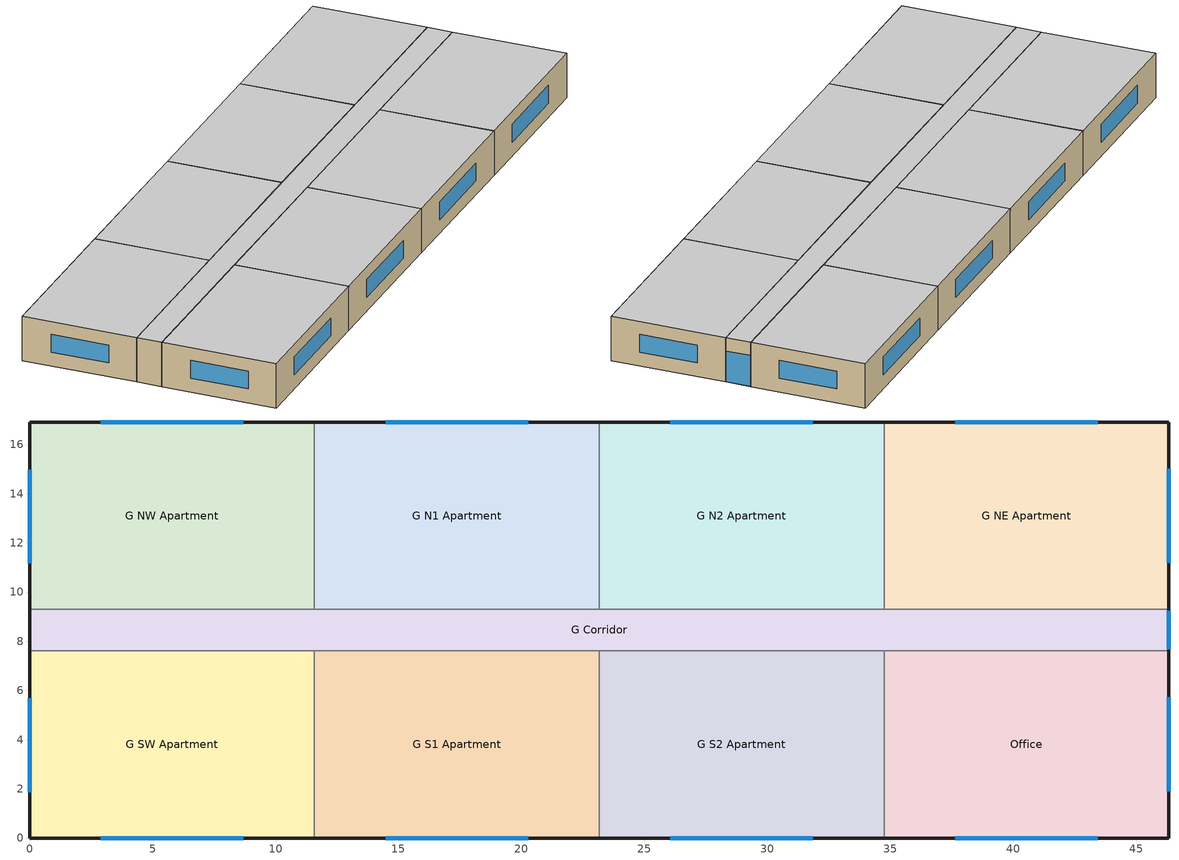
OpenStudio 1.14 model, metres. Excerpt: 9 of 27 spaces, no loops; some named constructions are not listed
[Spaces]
G S1 Apartment
 floor ground: 23.16,7.62 23.16,0 11.58,0 11.58,7.62 z0
 wall outside: 11.58,0 23.16,0 z0:3.05
 wall to G S2 Apartment: 23.16,0 23.16,7.62 z0:3.05
 wall to G Corridor: 23.16,7.62 11.58,7.62 z0:3.05
 wall to G SW Apartment: 11.58,7.62 11.58,0 z0:3.05
 window: 14.48,0 20.27,0 z0.95:2.17
 ceiling adiabatic (Floor Adiabatic construction): 23.16,0 23.16,7.62 11.58,7.62 11.58,0 z3.05
G S2 Apartment
 floor ground: 34.75,7.62 34.75,0 23.16,0 23.16,7.62 z0
 wall outside: 23.16,0 34.75,0 z0:3.05
 wall to Office: 34.75,0 34.75,7.62 z0:3.05
 wall to G Corridor: 34.75,7.62 23.16,7.62 z0:3.05
 window: 26.06,0 31.85,0 z0.95:2.17
 ceiling adiabatic (Floor Adiabatic construction): 34.75,0 34.75,7.62 23.16,7.62 23.16,0 z3.05
G NE Apartment
 floor ground: 46.33,16.92 46.33,9.3 34.75,9.3 34.75,16.92 z0
 wall outside: 46.33,9.3 46.33,16.92 34.75,16.92 z0:3.05
 wall to G Corridor: 34.75,9.3 46.33,9.3 z0:3.05
 wall to G N2 Apartment: 34.75,16.92 34.75,9.3 z0:3.05
 window: 46.33,11.2 46.33,15.01 / 43.43,16.92 37.64,16.92 z0.95:2.17
 ceiling adiabatic (Floor Adiabatic construction): 46.33,9.3 46.33,16.92 34.75,16.92 34.75,9.3 z3.05
G NW Apartment
 floor ground: 11.58,16.92 11.58,9.3 0,9.3 0,16.92 z0
 wall outside: 11.58,16.92 0,16.92 0,9.3 z0:3.05
 wall to G N1 Apartment: 11.58,9.3 11.58,16.92 z0:3.05
 wall to G Corridor: 0,9.3 11.58,9.3 z0:3.05
 window: 8.69,16.92 2.89,16.92 / 0,14.97 0,11.16 z0.95:2.17
 ceiling adiabatic (Floor Adiabatic construction): 11.58,9.3 11.58,16.92 0,16.92 0,9.3 z3.05
G N1 Apartment
 floor ground: 23.16,16.92 23.16,9.3 11.58,9.3 11.58,16.92 z0
 wall outside: 23.16,16.92 11.58,16.92 z0:3.05
 wall to G N2 Apartment: 23.16,9.3 23.16,16.92 z0:3.05
 wall to G Corridor: 11.58,9.3 23.16,9.3 z0:3.05
 window: 20.27,16.92 14.48,16.92 z0.95:2.17
 ceiling adiabatic (Floor Adiabatic construction): 23.16,9.3 23.16,16.92 11.58,16.92 11.58,9.3 z3.05
Office
 floor ground: 46.33,7.62 46.33,0 34.75,0 34.75,7.62 z0
 wall outside: 34.75,0 46.33,0 46.33,7.62 z0:3.05
 wall to G Corridor: 46.33,7.62 34.75,7.62 z0:3.05
 window: 46.33,1.9 46.33,5.71 / 37.64,0 43.43,0 z0.95:2.17
 ceiling adiabatic (Floor Adiabatic construction): 46.33,0 46.33,7.62 34.75,7.62 34.75,0 z3.05
G Corridor
 floor ground: 46.33,9.3 46.33,7.62 0,7.62 0,9.3 z0
 wall outside: 46.33,7.62 46.33,9.3 / 0,9.3 0,7.62 z0:3.05
 wall to G N2 Apartment: 34.75,9.3 23.16,9.3 z0:3.05
 wall to G SW Apartment: 0,7.62 11.58,7.62 z0:3.05
 window: 46.33,7.67 46.33,9.25 z0.03:2.13
 ceiling adiabatic (Floor Adiabatic construction): 46.33,7.62 46.33,9.3 0,9.3 0,7.62 z3.05
G SW Apartment
 floor ground: 11.58,7.62 11.58,0 0,0 0,7.62 z0
 wall outside: 0,7.62 0,0 11.58,0 z0:3.05
 window: 0,5.68 0,1.87 / 2.9,0 8.69,0 z0.95:2.17
 ceiling adiabatic (Floor Adiabatic construction): 11.58,0 11.58,7.62 0,7.62 0,0 z3.05
G N2 Apartment
 floor ground: 34.75,16.92 34.75,9.3 23.16,9.3 23.16,16.92 z0
 wall outside: 34.75,16.92 23.16,16.92 z0:3.05
 window: 31.85,16.92 26.06,16.92 z0.95:2.17
 ceiling adiabatic (Floor Adiabatic construction): 34.75,9.3 34.75,16.92 23.16,16.92 23.16,9.3 z3.05
[EnergyManagementSystem:Program]
GS1ApartmentZNSACEconomizerCTRLProg: SET GS1ApartmentZNSACTimestepEconEff = 0.7; SET MaxE = 0.7; SET GS1ApartmentZNSACDATRqd = (GS1ApartmentZNSACDATRqd*1.8)+32; SET OATF = (OATF_4*1.8)+32; SET OAwbF = (OAWBC_4*1.8)+32; IF GS1ApartmentZNSACOAFlowMass > (GS1ApartmentZNSACOADesignMass*GS1ApartmentZNSACOASch); SET EconoActive = 1; ELSE; SET EconoActive = 0; ENDIF; SET dTNeeded = 75-GS1ApartmentZNSACDATRqd; SET CoolDesdT = ((98*0.15)+(75*(1-0.15)))-55; SET CoolLoad = dTNeeded/ CoolDesdT; IF CoolLoad > 1; SET CoolLoad = 1; ELSEIF CoolLoad < 0; SET CoolLoad = 0; ENDIF; IF EconoActive == 1; SET Stage = GS1ApartmentZNSACNumberofStages; IF Stage == 2; IF CoolLoad < 0.6; SET GS1ApartmentZNSACTimestepEconEff = MaxE; ELSE; SET ECOEff = 0-2.18919863612305; SET ECOEff = ECOEff+(0-0.674461284910428*CoolLoad); SET ECOEff = ECOEff+(0.000459106275872404*(OATF^2)); SET ECOEff = ECOEff+(0-0.00000484778537945252*(OATF^3)); SET ECOEff = ECOEff+(0.182915713033586*OAwbF); SET ECOEff = ECOEff+(0-0.00382838660261133*(OAwbF^2)); SET ECOEff = ECOEff+(0.0000255567460240583*(OAwbF^3)); SET GS1ApartmentZNSACTimestepEconEff = ECOEff; ENDIF; ELSE; SET ECOEff = 2.36337942464462; SET ECOEff = ECOEff+(0-0.409939515512619*CoolLoad); SET ECOEff = ECOEff+(0-0.0565205596792225*OAwbF); SET ECOEff = ECOEff+(0-0.0000632612294169389*(OATF^2)); SET GS1ApartmentZNSACTimestepEconEff = ECOEff+(0.000571724868775081*(OAwbF^2)); ENDIF; IF GS1ApartmentZNSACTimestepEconEff > MaxE; SET GS1ApartmentZNSACTimestepEconEff = MaxE; ELSEIF GS1ApartmentZNSACTimestepEconEff < (GS1ApartmentZNSACOADesignMass*GS1ApartmentZNSACOASch); SET GS1ApartmentZNSACTimestepEconEff = (GS1ApartmentZNSACOADesignMass*GS1ApartmentZNSACOASch); ENDIF; ENDIF
GS2ApartmentZNSACSetNumberofStages: SET GS2ApartmentZNSACNumberofStages = 1
GS2ApartmentZNSACEconomizerCTRLProg: SET GS2ApartmentZNSACTimestepEconEff = 0.7; SET MaxE = 0.7; SET GS2ApartmentZNSACDATRqd = (GS2ApartmentZNSACDATRqd*1.8)+32; SET OATF = (OATF_5*1.8)+32; SET OAwbF = (OAWBC_5*1.8)+32; IF GS2ApartmentZNSACOAFlowMass > (GS2ApartmentZNSACOADesignMass*GS2ApartmentZNSACOASch); SET EconoActive = 1; ELSE; SET EconoActive = 0; ENDIF; SET dTNeeded = 75-GS2ApartmentZNSACDATRqd; SET CoolDesdT = ((98*0.15)+(75*(1-0.15)))-55; SET CoolLoad = dTNeeded/ CoolDesdT; IF CoolLoad > 1; SET CoolLoad = 1; ELSEIF CoolLoad < 0; SET CoolLoad = 0; ENDIF; IF EconoActive == 1; SET Stage = GS2ApartmentZNSACNumberofStages; IF Stage == 2; IF CoolLoad < 0.6; SET GS2ApartmentZNSACTimestepEconEff = MaxE; ELSE; SET ECOEff = 0-2.18919863612305; SET ECOEff = ECOEff+(0-0.674461284910428*CoolLoad); SET ECOEff = ECOEff+(0.000459106275872404*(OATF^2)); SET ECOEff = ECOEff+(0-0.00000484778537945252*(OATF^3)); SET ECOEff = ECOEff+(0.182915713033586*OAwbF); SET ECOEff = ECOEff+(0-0.00382838660261133*(OAwbF^2)); SET ECOEff = ECOEff+(0.0000255567460240583*(OAwbF^3)); SET GS2ApartmentZNSACTimestepEconEff = ECOEff; ENDIF; ELSE; SET ECOEff = 2.36337942464462; SET ECOEff = ECOEff+(0-0.409939515512619*CoolLoad); SET ECOEff = ECOEff+(0-0.0565205596792225*OAwbF); SET ECOEff = ECOEff+(0-0.0000632612294169389*(OATF^2)); SET GS2ApartmentZNSACTimestepEconEff = ECOEff+(0.000571724868775081*(OAwbF^2)); ENDIF; IF GS2ApartmentZNSACTimestepEconEff > MaxE; SET GS2ApartmentZNSACTimestepEconEff = MaxE; ELSEIF GS2ApartmentZNSACTimestepEconEff < (GS2ApartmentZNSACOADesignMass*GS2ApartmentZNSACOASch); SET GS2ApartmentZNSACTimestepEconEff = (GS2ApartmentZNSACOADesignMass*GS2ApartmentZNSACOASch); ENDIF; ENDIF
GSWApartmentZNSACSetNumberofStages: SET GSWApartmentZNSACNumberofStages = 1
GSWApartmentZNSACEconomizerCTRLProg: SET GSWApartmentZNSACTimestepEconEff = 0.7; SET MaxE = 0.7; SET GSWApartmentZNSACDATRqd = (GSWApartmentZNSACDATRqd*1.8)+32; SET OATF = (OATF_6*1.8)+32; SET OAwbF = (OAWBC_6*1.8)+32; IF GSWApartmentZNSACOAFlowMass > (GSWApartmentZNSACOADesignMass*GSWApartmentZNSACOASch); SET EconoActive = 1; ELSE; SET EconoActive = 0; ENDIF; SET dTNeeded = 75-GSWApartmentZNSACDATRqd; SET CoolDesdT = ((98*0.15)+(75*(1-0.15)))-55; SET CoolLoad = dTNeeded/ CoolDesdT; IF CoolLoad > 1; SET CoolLoad = 1; ELSEIF CoolLoad < 0; SET CoolLoad = 0; ENDIF; IF EconoActive == 1; SET Stage = GSWApartmentZNSACNumberofStages; IF Stage == 2; IF CoolLoad < 0.6; SET GSWApartmentZNSACTimestepEconEff = MaxE; ELSE; SET ECOEff = 0-2.18919863612305; SET ECOEff = ECOEff+(0-0.674461284910428*CoolLoad); SET ECOEff = ECOEff+(0.000459106275872404*(OATF^2)); SET ECOEff = ECOEff+(0-0.00000484778537945252*(OATF^3)); SET ECOEff = ECOEff+(0.182915713033586*OAwbF); SET ECOEff = ECOEff+(0-0.00382838660261133*(OAwbF^2)); SET ECOEff = ECOEff+(0.0000255567460240583*(OAwbF^3)); SET GSWApartmentZNSACTimestepEconEff = ECOEff; ENDIF; ELSE; SET ECOEff = 2.36337942464462; SET ECOEff = ECOEff+(0-0.409939515512619*CoolLoad); SET ECOEff = ECOEff+(0-0.0565205596792225*OAwbF); SET ECOEff = ECOEff+(0-0.0000632612294169389*(OATF^2)); SET GSWApartmentZNSACTimestepEconEff = ECOEff+(0.000571724868775081*(OAwbF^2)); ENDIF; IF GSWApartmentZNSACTimestepEconEff > MaxE; SET GSWApartmentZNSACTimestepEconEff = MaxE; ELSEIF GSWApartmentZNSACTimestepEconEff < (GSWApartmentZNSACOADesignMass*GSWApartmentZNSACOASch); SET GSWApartmentZNSACTimestepEconEff = (GSWApartmentZNSACOADesignMass*GSWApartmentZNSACOASch); ENDIF; ENDIF
MN1ApartmentZNSACSetNumberofStages: SET MN1ApartmentZNSACNumberofStages = 1
MN1ApartmentZNSACEconomizerCTRLProg: SET MN1ApartmentZNSACTimestepEconEff = 0.7; SET MaxE = 0.7; SET MN1ApartmentZNSACDATRqd = (MN1ApartmentZNSACDATRqd*1.8)+32; SET OATF = (OATF_7*1.8)+32; SET OAwbF = (OAWBC_7*1.8)+32; IF MN1ApartmentZNSACOAFlowMass > (MN1ApartmentZNSACOADesignMass*MN1ApartmentZNSACOASch); SET EconoActive = 1; ELSE; SET EconoActive = 0; ENDIF; SET dTNeeded = 75-MN1ApartmentZNSACDATRqd; SET CoolDesdT = ((98*0.15)+(75*(1-0.15)))-55; SET CoolLoad = dTNeeded/ CoolDesdT; IF CoolLoad > 1; SET CoolLoad = 1; ELSEIF CoolLoad < 0; SET CoolLoad = 0; ENDIF; IF EconoActive == 1; SET Stage = MN1ApartmentZNSACNumberofStages; IF Stage == 2; IF CoolLoad < 0.6; SET MN1ApartmentZNSACTimestepEconEff = MaxE; ELSE; SET ECOEff = 0-2.18919863612305; SET ECOEff = ECOEff+(0-0.674461284910428*CoolLoad); SET ECOEff = ECOEff+(0.000459106275872404*(OATF^2)); SET ECOEff = ECOEff+(0-0.00000484778537945252*(OATF^3)); SET ECOEff = ECOEff+(0.182915713033586*OAwbF); SET ECOEff = ECOEff+(0-0.00382838660261133*(OAwbF^2)); SET ECOEff = ECOEff+(0.0000255567460240583*(OAwbF^3)); SET MN1ApartmentZNSACTimestepEconEff = ECOEff; ENDIF; ELSE; SET ECOEff = 2.36337942464462; SET ECOEff = ECOEff+(0-0.409939515512619*CoolLoad); SET ECOEff = ECOEff+(0-0.0565205596792225*OAwbF); SET ECOEff = ECOEff+(0-0.0000632612294169389*(OATF^2)); SET MN1ApartmentZNSACTimestepEconEff = ECOEff+(0.000571724868775081*(OAwbF^2)); ENDIF; IF MN1ApartmentZNSACTimestepEconEff > MaxE; SET MN1ApartmentZNSACTimestepEconEff = MaxE; ELSEIF MN1ApartmentZNSACTimestepEconEff < (MN1ApartmentZNSACOADesignMass*MN1ApartmentZNSACOASch); SET MN1ApartmentZNSACTimestepEconEff = (MN1ApartmentZNSACOADesignMass*MN1ApartmentZNSACOASch); ENDIF; ENDIF
MN2ApartmentZNSACSetNumberofStages: SET MN2ApartmentZNSACNumberofStages = 1
MN2ApartmentZNSACEconomizerCTRLProg: SET MN2ApartmentZNSACTimestepEconEff = 0.7; SET MaxE = 0.7; SET MN2ApartmentZNSACDATRqd = (MN2ApartmentZNSACDATRqd*1.8)+32; SET OATF = (OATF_8*1.8)+32; SET OAwbF = (OAWBC_8*1.8)+32; IF MN2ApartmentZNSACOAFlowMass > (MN2ApartmentZNSACOADesignMass*MN2ApartmentZNSACOASch); SET EconoActive = 1; ELSE; SET EconoActive = 0; ENDIF; SET dTNeeded = 75-MN2ApartmentZNSACDATRqd; SET CoolDesdT = ((98*0.15)+(75*(1-0.15)))-55; SET CoolLoad = dTNeeded/ CoolDesdT; IF CoolLoad > 1; SET CoolLoad = 1; ELSEIF CoolLoad < 0; SET CoolLoad = 0; ENDIF; IF EconoActive == 1; SET Stage = MN2ApartmentZNSACNumberofStages; IF Stage == 2; IF CoolLoad < 0.6; SET MN2ApartmentZNSACTimestepEconEff = MaxE; ELSE; SET ECOEff = 0-2.18919863612305; SET ECOEff = ECOEff+(0-0.674461284910428*CoolLoad); SET ECOEff = ECOEff+(0.000459106275872404*(OATF^2)); SET ECOEff = ECOEff+(0-0.00000484778537945252*(OATF^3)); SET ECOEff = ECOEff+(0.182915713033586*OAwbF); SET ECOEff = ECOEff+(0-0.00382838660261133*(OAwbF^2)); SET ECOEff = ECOEff+(0.0000255567460240583*(OAwbF^3)); SET MN2ApartmentZNSACTimestepEconEff = ECOEff; ENDIF; ELSE; SET ECOEff = 2.36337942464462; SET ECOEff = ECOEff+(0-0.409939515512619*CoolLoad); SET ECOEff = ECOEff+(0-0.0565205596792225*OAwbF); SET ECOEff = ECOEff+(0-0.0000632612294169389*(OATF^2)); SET MN2ApartmentZNSACTimestepEconEff = ECOEff+(0.000571724868775081*(OAwbF^2)); ENDIF; IF MN2ApartmentZNSACTimestepEconEff > MaxE; SET MN2ApartmentZNSACTimestepEconEff = MaxE; ELSEIF MN2ApartmentZNSACTimestepEconEff < (MN2ApartmentZNSACOADesignMass*MN2ApartmentZNSACOASch); SET MN2ApartmentZNSACTimestepEconEff = (MN2ApartmentZNSACOADesignMass*MN2ApartmentZNSACOASch); ENDIF; ENDIF
MNEApartmentZNSACSetNumberofStages: SET MNEApartmentZNSACNumberofStages = 1
MNEApartmentZNSACEconomizerCTRLProg: SET MNEApartmentZNSACTimestepEconEff = 0.7; SET MaxE = 0.7; SET MNEApartmentZNSACDATRqd = (MNEApartmentZNSACDATRqd*1.8)+32; SET OATF = (OATF_9*1.8)+32; SET OAwbF = (OAWBC_9*1.8)+32; IF MNEApartmentZNSACOAFlowMass > (MNEApartmentZNSACOADesignMass*MNEApartmentZNSACOASch); SET EconoActive = 1; ELSE; SET EconoActive = 0; ENDIF; SET dTNeeded = 75-MNEApartmentZNSACDATRqd; SET CoolDesdT = ((98*0.15)+(75*(1-0.15)))-55; SET CoolLoad = dTNeeded/ CoolDesdT; IF CoolLoad > 1; SET CoolLoad = 1; ELSEIF CoolLoad < 0; SET CoolLoad = 0; ENDIF; IF EconoActive == 1; SET Stage = MNEApartmentZNSACNumberofStages; IF Stage == 2; IF CoolLoad < 0.6; SET MNEApartmentZNSACTimestepEconEff = MaxE; ELSE; SET ECOEff = 0-2.18919863612305; SET ECOEff = ECOEff+(0-0.674461284910428*CoolLoad); SET ECOEff = ECOEff+(0.000459106275872404*(OATF^2)); SET ECOEff = ECOEff+(0-0.00000484778537945252*(OATF^3)); SET ECOEff = ECOEff+(0.182915713033586*OAwbF); SET ECOEff = ECOEff+(0-0.00382838660261133*(OAwbF^2)); SET ECOEff = ECOEff+(0.0000255567460240583*(OAwbF^3)); SET MNEApartmentZNSACTimestepEconEff = ECOEff; ENDIF; ELSE; SET ECOEff = 2.36337942464462; SET ECOEff = ECOEff+(0-0.409939515512619*CoolLoad); SET ECOEff = ECOEff+(0-0.0565205596792225*OAwbF); SET ECOEff = ECOEff+(0-0.0000632612294169389*(OATF^2)); SET MNEApartmentZNSACTimestepEconEff = ECOEff+(0.000571724868775081*(OAwbF^2)); ENDIF; IF MNEApartmentZNSACTimestepEconEff > MaxE; SET MNEApartmentZNSACTimestepEconEff = MaxE; ELSEIF MNEApartmentZNSACTimestepEconEff < (MNEApartmentZNSACOADesignMass*MNEApartmentZNSACOASch); SET MNEApartmentZNSACTimestepEconEff = (MNEApartmentZNSACOADesignMass*MNEApartmentZNSACOASch); ENDIF; ENDIF
MNWApartmentZNSACSetNumberofStages: SET MNWApartmentZNSACNumberofStages = 1
MNWApartmentZNSACEconomizerCTRLProg: SET MNWApartmentZNSACTimestepEconEff = 0.7; SET MaxE = 0.7; SET MNWApartmentZNSACDATRqd = (MNWApartmentZNSACDATRqd*1.8)+32; SET OATF = (OATF_10*1.8)+32; SET OAwbF = (OAWBC_10*1.8)+32; IF MNWApartmentZNSACOAFlowMass > (MNWApartmentZNSACOADesignMass*MNWApartmentZNSACOASch); SET EconoActive = 1; ELSE; SET EconoActive = 0; ENDIF; SET dTNeeded = 75-MNWApartmentZNSACDATRqd; SET CoolDesdT = ((98*0.15)+(75*(1-0.15)))-55; SET CoolLoad = dTNeeded/ CoolDesdT; IF CoolLoad > 1; SET CoolLoad = 1; ELSEIF CoolLoad < 0; SET CoolLoad = 0; ENDIF; IF EconoActive == 1; SET Stage = MNWApartmentZNSACNumberofStages; IF Stage == 2; IF CoolLoad < 0.6; SET MNWApartmentZNSACTimestepEconEff = MaxE; ELSE; SET ECOEff = 0-2.18919863612305; SET ECOEff = ECOEff+(0-0.674461284910428*CoolLoad); SET ECOEff = ECOEff+(0.000459106275872404*(OATF^2)); SET ECOEff = ECOEff+(0-0.00000484778537945252*(OATF^3)); SET ECOEff = ECOEff+(0.182915713033586*OAwbF); SET ECOEff = ECOEff+(0-0.00382838660261133*(OAwbF^2)); SET ECOEff = ECOEff+(0.0000255567460240583*(OAwbF^3)); SET MNWApartmentZNSACTimestepEconEff = ECOEff; ENDIF; ELSE; SET ECOEff = 2.36337942464462; SET ECOEff = ECOEff+(0-0.409939515512619*CoolLoad); SET ECOEff = ECOEff+(0-0.0565205596792225*OAwbF); SET ECOEff = ECOEff+(0-0.0000632612294169389*(OATF^2)); SET MNWApartmentZNSACTimestepEconEff = ECOEff+(0.000571724868775081*(OAwbF^2)); ENDIF; IF MNWApartmentZNSACTimestepEconEff > MaxE; SET MNWApartmentZNSACTimestepEconEff = MaxE; ELSEIF MNWApartmentZNSACTimestepEconEff < (MNWApartmentZNSACOADesignMass*MNWApartmentZNSACOASch); SET MNWApartmentZNSACTimestepEconEff = (MNWApartmentZNSACOADesignMass*MNWApartmentZNSACOASch); ENDIF; ENDIF
MS1ApartmentZNSACSetNumberofStages: SET MS1ApartmentZNSACNumberofStages = 1
MS1ApartmentZNSACEconomizerCTRLProg: SET MS1ApartmentZNSACTimestepEconEff = 0.7; SET MaxE = 0.7; SET MS1ApartmentZNSACDATRqd = (MS1ApartmentZNSACDATRqd*1.8)+32; SET OATF = (OATF_11*1.8)+32; SET OAwbF = (OAWBC_11*1.8)+32; IF MS1ApartmentZNSACOAFlowMass > (MS1ApartmentZNSACOADesignMass*MS1ApartmentZNSACOASch); SET EconoActive = 1; ELSE; SET EconoActive = 0; ENDIF; SET dTNeeded = 75-MS1ApartmentZNSACDATRqd; SET CoolDesdT = ((98*0.15)+(75*(1-0.15)))-55; SET CoolLoad = dTNeeded/ CoolDesdT; IF CoolLoad > 1; SET CoolLoad = 1; ELSEIF CoolLoad < 0; SET CoolLoad = 0; ENDIF; IF EconoActive == 1; SET Stage = MS1ApartmentZNSACNumberofStages; IF Stage == 2; IF CoolLoad < 0.6; SET MS1ApartmentZNSACTimestepEconEff = MaxE; ELSE; SET ECOEff = 0-2.18919863612305; SET ECOEff = ECOEff+(0-0.674461284910428*CoolLoad); SET ECOEff = ECOEff+(0.000459106275872404*(OATF^2)); SET ECOEff = ECOEff+(0-0.00000484778537945252*(OATF^3)); SET ECOEff = ECOEff+(0.182915713033586*OAwbF); SET ECOEff = ECOEff+(0-0.00382838660261133*(OAwbF^2)); SET ECOEff = ECOEff+(0.0000255567460240583*(OAwbF^3)); SET MS1ApartmentZNSACTimestepEconEff = ECOEff; ENDIF; ELSE; SET ECOEff = 2.36337942464462; SET ECOEff = ECOEff+(0-0.409939515512619*CoolLoad); SET ECOEff = ECOEff+(0-0.0565205596792225*OAwbF); SET ECOEff = ECOEff+(0-0.0000632612294169389*(OATF^2)); SET MS1ApartmentZNSACTimestepEconEff = ECOEff+(0.000571724868775081*(OAwbF^2)); ENDIF; IF MS1ApartmentZNSACTimestepEconEff > MaxE; SET MS1ApartmentZNSACTimestepEconEff = MaxE; ELSEIF MS1ApartmentZNSACTimestepEconEff < (MS1ApartmentZNSACOADesignMass*MS1ApartmentZNSACOASch); SET MS1ApartmentZNSACTimestepEconEff = (MS1ApartmentZNSACOADesignMass*MS1ApartmentZNSACOASch); ENDIF; ENDIF
MS2ApartmentZNSACSetNumberofStages: SET MS2ApartmentZNSACNumberofStages = 1
MS2ApartmentZNSACEconomizerCTRLProg: SET MS2ApartmentZNSACTimestepEconEff = 0.7; SET MaxE = 0.7; SET MS2ApartmentZNSACDATRqd = (MS2ApartmentZNSACDATRqd*1.8)+32; SET OATF = (OATF_12*1.8)+32; SET OAwbF = (OAWBC_12*1.8)+32; IF MS2ApartmentZNSACOAFlowMass > (MS2ApartmentZNSACOADesignMass*MS2ApartmentZNSACOASch); SET EconoActive = 1; ELSE; SET EconoActive = 0; ENDIF; SET dTNeeded = 75-MS2ApartmentZNSACDATRqd; SET CoolDesdT = ((98*0.15)+(75*(1-0.15)))-55; SET CoolLoad = dTNeeded/ CoolDesdT; IF CoolLoad > 1; SET CoolLoad = 1; ELSEIF CoolLoad < 0; SET CoolLoad = 0; ENDIF; IF EconoActive == 1; SET Stage = MS2ApartmentZNSACNumberofStages; IF Stage == 2; IF CoolLoad < 0.6; SET MS2ApartmentZNSACTimestepEconEff = MaxE; ELSE; SET ECOEff = 0-2.18919863612305; SET ECOEff = ECOEff+(0-0.674461284910428*CoolLoad); SET ECOEff = ECOEff+(0.000459106275872404*(OATF^2)); SET ECOEff = ECOEff+(0-0.00000484778537945252*(OATF^3)); SET ECOEff = ECOEff+(0.182915713033586*OAwbF); SET ECOEff = ECOEff+(0-0.00382838660261133*(OAwbF^2)); SET ECOEff = ECOEff+(0.0000255567460240583*(OAwbF^3)); SET MS2ApartmentZNSACTimestepEconEff = ECOEff; ENDIF; ELSE; SET ECOEff = 2.36337942464462; SET ECOEff = ECOEff+(0-0.409939515512619*CoolLoad); SET ECOEff = ECOEff+(0-0.0565205596792225*OAwbF); SET ECOEff = ECOEff+(0-0.0000632612294169389*(OATF^2)); SET MS2ApartmentZNSACTimestepEconEff = ECOEff+(0.000571724868775081*(OAwbF^2)); ENDIF; IF MS2ApartmentZNSACTimestepEconEff > MaxE; SET MS2ApartmentZNSACTimestepEconEff = MaxE; ELSEIF MS2ApartmentZNSACTimestepEconEff < (MS2ApartmentZNSACOADesignMass*MS2ApartmentZNSACOASch); SET MS2ApartmentZNSACTimestepEconEff = (MS2ApartmentZNSACOADesignMass*MS2ApartmentZNSACOASch); ENDIF; ENDIF
MSEApartmentZNSACSetNumberofStages: SET MSEApartmentZNSACNumberofStages = 1
MSEApartmentZNSACEconomizerCTRLProg: SET MSEApartmentZNSACTimestepEconEff = 0.7; SET MaxE = 0.7; SET MSEApartmentZNSACDATRqd = (MSEApartmentZNSACDATRqd*1.8)+32; SET OATF = (OATF_13*1.8)+32; SET OAwbF = (OAWBC_13*1.8)+32; IF MSEApartmentZNSACOAFlowMass > (MSEApartmentZNSACOADesignMass*MSEApartmentZNSACOASch); SET EconoActive = 1; ELSE; SET EconoActive = 0; ENDIF; SET dTNeeded = 75-MSEApartmentZNSACDATRqd; SET CoolDesdT = ((98*0.15)+(75*(1-0.15)))-55; SET CoolLoad = dTNeeded/ CoolDesdT; IF CoolLoad > 1; SET CoolLoad = 1; ELSEIF CoolLoad < 0; SET CoolLoad = 0; ENDIF; IF EconoActive == 1; SET Stage = MSEApartmentZNSACNumberofStages; IF Stage == 2; IF CoolLoad < 0.6; SET MSEApartmentZNSACTimestepEconEff = MaxE; ELSE; SET ECOEff = 0-2.18919863612305; SET ECOEff = ECOEff+(0-0.674461284910428*CoolLoad); SET ECOEff = ECOEff+(0.000459106275872404*(OATF^2)); SET ECOEff = ECOEff+(0-0.00000484778537945252*(OATF^3)); SET ECOEff = ECOEff+(0.182915713033586*OAwbF); SET ECOEff = ECOEff+(0-0.00382838660261133*(OAwbF^2)); SET ECOEff = ECOEff+(0.0000255567460240583*(OAwbF^3)); SET MSEApartmentZNSACTimestepEconEff = ECOEff; ENDIF; ELSE; SET ECOEff = 2.36337942464462; SET ECOEff = ECOEff+(0-0.409939515512619*CoolLoad); SET ECOEff = ECOEff+(0-0.0565205596792225*OAwbF); SET ECOEff = ECOEff+(0-0.0000632612294169389*(OATF^2)); SET MSEApartmentZNSACTimestepEconEff = ECOEff+(0.000571724868775081*(OAwbF^2)); ENDIF; IF MSEApartmentZNSACTimestepEconEff > MaxE; SET MSEApartmentZNSACTimestepEconEff = MaxE; ELSEIF MSEApartmentZNSACTimestepEconEff < (MSEApartmentZNSACOADesignMass*MSEApartmentZNSACOASch); SET MSEApartmentZNSACTimestepEconEff = (MSEApartmentZNSACOADesignMass*MSEApartmentZNSACOASch); ENDIF; ENDIF
MSWApartmentZNSACSetNumberofStages: SET MSWApartmentZNSACNumberofStages = 1
MSWApartmentZNSACEconomizerCTRLProg: SET MSWApartmentZNSACTimestepEconEff = 0.7; SET MaxE = 0.7; SET MSWApartmentZNSACDATRqd = (MSWApartmentZNSACDATRqd*1.8)+32; SET OATF = (OATF_14*1.8)+32; SET OAwbF = (OAWBC_14*1.8)+32; IF MSWApartmentZNSACOAFlowMass > (MSWApartmentZNSACOADesignMass*MSWApartmentZNSACOASch); SET EconoActive = 1; ELSE; SET EconoActive = 0; ENDIF; SET dTNeeded = 75-MSWApartmentZNSACDATRqd; SET CoolDesdT = ((98*0.15)+(75*(1-0.15)))-55; SET CoolLoad = dTNeeded/ CoolDesdT; IF CoolLoad > 1; SET CoolLoad = 1; ELSEIF CoolLoad < 0; SET CoolLoad = 0; ENDIF; IF EconoActive == 1; SET Stage = MSWApartmentZNSACNumberofStages; IF Stage == 2; IF CoolLoad < 0.6; SET MSWApartmentZNSACTimestepEconEff = MaxE; ELSE; SET ECOEff = 0-2.18919863612305; SET ECOEff = ECOEff+(0-0.674461284910428*CoolLoad); SET ECOEff = ECOEff+(0.000459106275872404*(OATF^2)); SET ECOEff = ECOEff+(0-0.00000484778537945252*(OATF^3)); SET ECOEff = ECOEff+(0.182915713033586*OAwbF); SET ECOEff = ECOEff+(0-0.00382838660261133*(OAwbF^2)); SET ECOEff = ECOEff+(0.0000255567460240583*(OAwbF^3)); SET MSWApartmentZNSACTimestepEconEff = ECOEff; ENDIF; ELSE; SET ECOEff = 2.36337942464462; SET ECOEff = ECOEff+(0-0.409939515512619*CoolLoad); SET ECOEff = ECOEff+(0-0.0565205596792225*OAwbF); SET ECOEff = ECOEff+(0-0.0000632612294169389*(OATF^2)); SET MSWApartmentZNSACTimestepEconEff = ECOEff+(0.000571724868775081*(OAwbF^2)); ENDIF; IF MSWApartmentZNSACTimestepEconEff > MaxE; SET MSWApartmentZNSACTimestepEconEff = MaxE; ELSEIF MSWApartmentZNSACTimestepEconEff < (MSWApartmentZNSACOADesignMass*MSWApartmentZNSACOASch); SET MSWApartmentZNSACTimestepEconEff = (MSWApartmentZNSACOADesignMass*MSWApartmentZNSACOASch); ENDIF; ENDIF
OfficeZNSACSetNumberofStages: SET OfficeZNSACNumberofStages = 1
OfficeZNSACEconomizerCTRLProg: SET OfficeZNSACTimestepEconEff = 0.7; SET MaxE = 0.7; SET OfficeZNSACDATRqd = (OfficeZNSACDATRqd*1.8)+32; SET OATF = (OATF_15*1.8)+32; SET OAwbF = (OAWBC_15*1.8)+32; IF OfficeZNSACOAFlowMass > (OfficeZNSACOADesignMass*OfficeZNSACOASch); SET EconoActive = 1; ELSE; SET EconoActive = 0; ENDIF; SET dTNeeded = 75-OfficeZNSACDATRqd; SET CoolDesdT = ((98*0.15)+(75*(1-0.15)))-55; SET CoolLoad = dTNeeded/ CoolDesdT; IF CoolLoad > 1; SET CoolLoad = 1; ELSEIF CoolLoad < 0; SET CoolLoad = 0; ENDIF; IF EconoActive == 1; SET Stage = OfficeZNSACNumberofStages; IF Stage == 2; IF CoolLoad < 0.6; SET OfficeZNSACTimestepEconEff = MaxE; ELSE; SET ECOEff = 0-2.18919863612305; SET ECOEff = ECOEff+(0-0.674461284910428*CoolLoad); SET ECOEff = ECOEff+(0.000459106275872404*(OATF^2)); SET ECOEff = ECOEff+(0-0.00000484778537945252*(OATF^3)); SET ECOEff = ECOEff+(0.182915713033586*OAwbF); SET ECOEff = ECOEff+(0-0.00382838660261133*(OAwbF^2)); SET ECOEff = ECOEff+(0.0000255567460240583*(OAwbF^3)); SET OfficeZNSACTimestepEconEff = ECOEff; ENDIF; ELSE; SET ECOEff = 2.36337942464462; SET ECOEff = ECOEff+(0-0.409939515512619*CoolLoad); SET ECOEff = ECOEff+(0-0.0565205596792225*OAwbF); SET ECOEff = ECOEff+(0-0.0000632612294169389*(OATF^2)); SET OfficeZNSACTimestepEconEff = ECOEff+(0.000571724868775081*(OAwbF^2)); ENDIF; IF OfficeZNSACTimestepEconEff > MaxE; SET OfficeZNSACTimestepEconEff = MaxE; ELSEIF OfficeZNSACTimestepEconEff < (OfficeZNSACOADesignMass*OfficeZNSACOASch); SET OfficeZNSACTimestepEconEff = (OfficeZNSACOADesignMass*OfficeZNSACOASch); ENDIF; ENDIF
TN1ApartmentZNSACSetNumberofStages: SET TN1ApartmentZNSACNumberofStages = 1
TN1ApartmentZNSACEconomizerCTRLProg: SET TN1ApartmentZNSACTimestepEconEff = 0.7; SET MaxE = 0.7; SET TN1ApartmentZNSACDATRqd = (TN1ApartmentZNSACDATRqd*1.8)+32; SET OATF = (OATF_16*1.8)+32; SET OAwbF = (OAWBC_16*1.8)+32; IF TN1ApartmentZNSACOAFlowMass > (TN1ApartmentZNSACOADesignMass*TN1ApartmentZNSACOASch); SET EconoActive = 1; ELSE; SET EconoActive = 0; ENDIF; SET dTNeeded = 75-TN1ApartmentZNSACDATRqd; SET CoolDesdT = ((98*0.15)+(75*(1-0.15)))-55; SET CoolLoad = dTNeeded/ CoolDesdT; IF CoolLoad > 1; SET CoolLoad = 1; ELSEIF CoolLoad < 0; SET CoolLoad = 0; ENDIF; IF EconoActive == 1; SET Stage = TN1ApartmentZNSACNumberofStages; IF Stage == 2; IF CoolLoad < 0.6; SET TN1ApartmentZNSACTimestepEconEff = MaxE; ELSE; SET ECOEff = 0-2.18919863612305; SET ECOEff = ECOEff+(0-0.674461284910428*CoolLoad); SET ECOEff = ECOEff+(0.000459106275872404*(OATF^2)); SET ECOEff = ECOEff+(0-0.00000484778537945252*(OATF^3)); SET ECOEff = ECOEff+(0.182915713033586*OAwbF); SET ECOEff = ECOEff+(0-0.00382838660261133*(OAwbF^2)); SET ECOEff = ECOEff+(0.0000255567460240583*(OAwbF^3)); SET TN1ApartmentZNSACTimestepEconEff = ECOEff; ENDIF; ELSE; SET ECOEff = 2.36337942464462; SET ECOEff = ECOEff+(0-0.409939515512619*CoolLoad); SET ECOEff = ECOEff+(0-0.0565205596792225*OAwbF); SET ECOEff = ECOEff+(0-0.0000632612294169389*(OATF^2)); SET TN1ApartmentZNSACTimestepEconEff = ECOEff+(0.000571724868775081*(OAwbF^2)); ENDIF; IF TN1ApartmentZNSACTimestepEconEff > MaxE; SET TN1ApartmentZNSACTimestepEconEff = MaxE; ELSEIF TN1ApartmentZNSACTimestepEconEff < (TN1ApartmentZNSACOADesignMass*TN1ApartmentZNSACOASch); SET TN1ApartmentZNSACTimestepEconEff = (TN1ApartmentZNSACOADesignMass*TN1ApartmentZNSACOASch); ENDIF; ENDIF
TN2ApartmentZNSACSetNumberofStages: SET TN2ApartmentZNSACNumberofStages = 1
TN2ApartmentZNSACEconomizerCTRLProg: SET TN2ApartmentZNSACTimestepEconEff = 0.7; SET MaxE = 0.7; SET TN2ApartmentZNSACDATRqd = (TN2ApartmentZNSACDATRqd*1.8)+32; SET OATF = (OATF_17*1.8)+32; SET OAwbF = (OAWBC_17*1.8)+32; IF TN2ApartmentZNSACOAFlowMass > (TN2ApartmentZNSACOADesignMass*TN2ApartmentZNSACOASch); SET EconoActive = 1; ELSE; SET EconoActive = 0; ENDIF; SET dTNeeded = 75-TN2ApartmentZNSACDATRqd; SET CoolDesdT = ((98*0.15)+(75*(1-0.15)))-55; SET CoolLoad = dTNeeded/ CoolDesdT; IF CoolLoad > 1; SET CoolLoad = 1; ELSEIF CoolLoad < 0; SET CoolLoad = 0; ENDIF; IF EconoActive == 1; SET Stage = TN2ApartmentZNSACNumberofStages; IF Stage == 2; IF CoolLoad < 0.6; SET TN2ApartmentZNSACTimestepEconEff = MaxE; ELSE; SET ECOEff = 0-2.18919863612305; SET ECOEff = ECOEff+(0-0.674461284910428*CoolLoad); SET ECOEff = ECOEff+(0.000459106275872404*(OATF^2)); SET ECOEff = ECOEff+(0-0.00000484778537945252*(OATF^3)); SET ECOEff = ECOEff+(0.182915713033586*OAwbF); SET ECOEff = ECOEff+(0-0.00382838660261133*(OAwbF^2)); SET ECOEff = ECOEff+(0.0000255567460240583*(OAwbF^3)); SET TN2ApartmentZNSACTimestepEconEff = ECOEff; ENDIF; ELSE; SET ECOEff = 2.36337942464462; SET ECOEff = ECOEff+(0-0.409939515512619*CoolLoad); SET ECOEff = ECOEff+(0-0.0565205596792225*OAwbF); SET ECOEff = ECOEff+(0-0.0000632612294169389*(OATF^2)); SET TN2ApartmentZNSACTimestepEconEff = ECOEff+(0.000571724868775081*(OAwbF^2)); ENDIF; IF TN2ApartmentZNSACTimestepEconEff > MaxE; SET TN2ApartmentZNSACTimestepEconEff = MaxE; ELSEIF TN2ApartmentZNSACTimestepEconEff < (TN2ApartmentZNSACOADesignMass*TN2ApartmentZNSACOASch); SET TN2ApartmentZNSACTimestepEconEff = (TN2ApartmentZNSACOADesignMass*TN2ApartmentZNSACOASch); ENDIF; ENDIF
TNEApartmentZNSACSetNumberofStages: SET TNEApartmentZNSACNumberofStages = 1
TNEApartmentZNSACEconomizerCTRLProg: SET TNEApartmentZNSACTimestepEconEff = 0.7; SET MaxE = 0.7; SET TNEApartmentZNSACDATRqd = (TNEApartmentZNSACDATRqd*1.8)+32; SET OATF = (OATF_18*1.8)+32; SET OAwbF = (OAWBC_18*1.8)+32; IF TNEApartmentZNSACOAFlowMass > (TNEApartmentZNSACOADesignMass*TNEApartmentZNSACOASch); SET EconoActive = 1; ELSE; SET EconoActive = 0; ENDIF; SET dTNeeded = 75-TNEApartmentZNSACDATRqd; SET CoolDesdT = ((98*0.15)+(75*(1-0.15)))-55; SET CoolLoad = dTNeeded/ CoolDesdT; IF CoolLoad > 1; SET CoolLoad = 1; ELSEIF CoolLoad < 0; SET CoolLoad = 0; ENDIF; IF EconoActive == 1; SET Stage = TNEApartmentZNSACNumberofStages; IF Stage == 2; IF CoolLoad < 0.6; SET TNEApartmentZNSACTimestepEconEff = MaxE; ELSE; SET ECOEff = 0-2.18919863612305; SET ECOEff = ECOEff+(0-0.674461284910428*CoolLoad); SET ECOEff = ECOEff+(0.000459106275872404*(OATF^2)); SET ECOEff = ECOEff+(0-0.00000484778537945252*(OATF^3)); SET ECOEff = ECOEff+(0.182915713033586*OAwbF); SET ECOEff = ECOEff+(0-0.00382838660261133*(OAwbF^2)); SET ECOEff = ECOEff+(0.0000255567460240583*(OAwbF^3)); SET TNEApartmentZNSACTimestepEconEff = ECOEff; ENDIF; ELSE; SET ECOEff = 2.36337942464462; SET ECOEff = ECOEff+(0-0.409939515512619*CoolLoad); SET ECOEff = ECOEff+(0-0.0565205596792225*OAwbF); SET ECOEff = ECOEff+(0-0.0000632612294169389*(OATF^2)); SET TNEApartmentZNSACTimestepEconEff = ECOEff+(0.000571724868775081*(OAwbF^2)); ENDIF; IF TNEApartmentZNSACTimestepEconEff > MaxE; SET TNEApartmentZNSACTimestepEconEff = MaxE; ELSEIF TNEApartmentZNSACTimestepEconEff < (TNEApartmentZNSACOADesignMass*TNEApartmentZNSACOASch); SET TNEApartmentZNSACTimestepEconEff = (TNEApartmentZNSACOADesignMass*TNEApartmentZNSACOASch); ENDIF; ENDIF
TNWApartmentZNSACSetNumberofStages: SET TNWApartmentZNSACNumberofStages = 1
TNWApartmentZNSACEconomizerCTRLProg: SET TNWApartmentZNSACTimestepEconEff = 0.7; SET MaxE = 0.7; SET TNWApartmentZNSACDATRqd = (TNWApartmentZNSACDATRqd*1.8)+32; SET OATF = (OATF_19*1.8)+32; SET OAwbF = (OAWBC_19*1.8)+32; IF TNWApartmentZNSACOAFlowMass > (TNWApartmentZNSACOADesignMass*TNWApartmentZNSACOASch); SET EconoActive = 1; ELSE; SET EconoActive = 0; ENDIF; SET dTNeeded = 75-TNWApartmentZNSACDATRqd; SET CoolDesdT = ((98*0.15)+(75*(1-0.15)))-55; SET CoolLoad = dTNeeded/ CoolDesdT; IF CoolLoad > 1; SET CoolLoad = 1; ELSEIF CoolLoad < 0; SET CoolLoad = 0; ENDIF; IF EconoActive == 1; SET Stage = TNWApartmentZNSACNumberofStages; IF Stage == 2; IF CoolLoad < 0.6; SET TNWApartmentZNSACTimestepEconEff = MaxE; ELSE; SET ECOEff = 0-2.18919863612305; SET ECOEff = ECOEff+(0-0.674461284910428*CoolLoad); SET ECOEff = ECOEff+(0.000459106275872404*(OATF^2)); SET ECOEff = ECOEff+(0-0.00000484778537945252*(OATF^3)); SET ECOEff = ECOEff+(0.182915713033586*OAwbF); SET ECOEff = ECOEff+(0-0.00382838660261133*(OAwbF^2)); SET ECOEff = ECOEff+(0.0000255567460240583*(OAwbF^3)); SET TNWApartmentZNSACTimestepEconEff = ECOEff; ENDIF; ELSE; SET ECOEff = 2.36337942464462; SET ECOEff = ECOEff+(0-0.409939515512619*CoolLoad); SET ECOEff = ECOEff+(0-0.0565205596792225*OAwbF); SET ECOEff = ECOEff+(0-0.0000632612294169389*(OATF^2)); SET TNWApartmentZNSACTimestepEconEff = ECOEff+(0.000571724868775081*(OAwbF^2)); ENDIF; IF TNWApartmentZNSACTimestepEconEff > MaxE; SET TNWApartmentZNSACTimestepEconEff = MaxE; ELSEIF TNWApartmentZNSACTimestepEconEff < (TNWApartmentZNSACOADesignMass*TNWApartmentZNSACOASch); SET TNWApartmentZNSACTimestepEconEff = (TNWApartmentZNSACOADesignMass*TNWApartmentZNSACOASch); ENDIF; ENDIF
TS1ApartmentZNSACSetNumberofStages: SET TS1ApartmentZNSACNumberofStages = 1
TS1ApartmentZNSACEconomizerCTRLProg: SET TS1ApartmentZNSACTimestepEconEff = 0.7; SET MaxE = 0.7; SET TS1ApartmentZNSACDATRqd = (TS1ApartmentZNSACDATRqd*1.8)+32; SET OATF = (OATF_20*1.8)+32; SET OAwbF = (OAWBC_20*1.8)+32; IF TS1ApartmentZNSACOAFlowMass > (TS1ApartmentZNSACOADesignMass*TS1ApartmentZNSACOASch); SET EconoActive = 1; ELSE; SET EconoActive = 0; ENDIF; SET dTNeeded = 75-TS1ApartmentZNSACDATRqd; SET CoolDesdT = ((98*0.15)+(75*(1-0.15)))-55; SET CoolLoad = dTNeeded/ CoolDesdT; IF CoolLoad > 1; SET CoolLoad = 1; ELSEIF CoolLoad < 0; SET CoolLoad = 0; ENDIF; IF EconoActive == 1; SET Stage = TS1ApartmentZNSACNumberofStages; IF Stage == 2; IF CoolLoad < 0.6; SET TS1ApartmentZNSACTimestepEconEff = MaxE; ELSE; SET ECOEff = 0-2.18919863612305; SET ECOEff = ECOEff+(0-0.674461284910428*CoolLoad); SET ECOEff = ECOEff+(0.000459106275872404*(OATF^2)); SET ECOEff = ECOEff+(0-0.00000484778537945252*(OATF^3)); SET ECOEff = ECOEff+(0.182915713033586*OAwbF); SET ECOEff = ECOEff+(0-0.00382838660261133*(OAwbF^2)); SET ECOEff = ECOEff+(0.0000255567460240583*(OAwbF^3)); SET TS1ApartmentZNSACTimestepEconEff = ECOEff; ENDIF; ELSE; SET ECOEff = 2.36337942464462; SET ECOEff = ECOEff+(0-0.409939515512619*CoolLoad); SET ECOEff = ECOEff+(0-0.0565205596792225*OAwbF); SET ECOEff = ECOEff+(0-0.0000632612294169389*(OATF^2)); SET TS1ApartmentZNSACTimestepEconEff = ECOEff+(0.000571724868775081*(OAwbF^2)); ENDIF; IF TS1ApartmentZNSACTimestepEconEff > MaxE; SET TS1ApartmentZNSACTimestepEconEff = MaxE; ELSEIF TS1ApartmentZNSACTimestepEconEff < (TS1ApartmentZNSACOADesignMass*TS1ApartmentZNSACOASch); SET TS1ApartmentZNSACTimestepEconEff = (TS1ApartmentZNSACOADesignMass*TS1ApartmentZNSACOASch); ENDIF; ENDIF
TS2ApartmentZNSACSetNumberofStages: SET TS2ApartmentZNSACNumberofStages = 1
TS2ApartmentZNSACEconomizerCTRLProg: SET TS2ApartmentZNSACTimestepEconEff = 0.7; SET MaxE = 0.7; SET TS2ApartmentZNSACDATRqd = (TS2ApartmentZNSACDATRqd*1.8)+32; SET OATF = (OATF_21*1.8)+32; SET OAwbF = (OAWBC_21*1.8)+32; IF TS2ApartmentZNSACOAFlowMass > (TS2ApartmentZNSACOADesignMass*TS2ApartmentZNSACOASch); SET EconoActive = 1; ELSE; SET EconoActive = 0; ENDIF; SET dTNeeded = 75-TS2ApartmentZNSACDATRqd; SET CoolDesdT = ((98*0.15)+(75*(1-0.15)))-55; SET CoolLoad = dTNeeded/ CoolDesdT; IF CoolLoad > 1; SET CoolLoad = 1; ELSEIF CoolLoad < 0; SET CoolLoad = 0; ENDIF; IF EconoActive == 1; SET Stage = TS2ApartmentZNSACNumberofStages; IF Stage == 2; IF CoolLoad < 0.6; SET TS2ApartmentZNSACTimestepEconEff = MaxE; ELSE; SET ECOEff = 0-2.18919863612305; SET ECOEff = ECOEff+(0-0.674461284910428*CoolLoad); SET ECOEff = ECOEff+(0.000459106275872404*(OATF^2)); SET ECOEff = ECOEff+(0-0.00000484778537945252*(OATF^3)); SET ECOEff = ECOEff+(0.182915713033586*OAwbF); SET ECOEff = ECOEff+(0-0.00382838660261133*(OAwbF^2)); SET ECOEff = ECOEff+(0.0000255567460240583*(OAwbF^3)); SET TS2ApartmentZNSACTimestepEconEff = ECOEff; ENDIF; ELSE; SET ECOEff = 2.36337942464462; SET ECOEff = ECOEff+(0-0.409939515512619*CoolLoad); SET ECOEff = ECOEff+(0-0.0565205596792225*OAwbF); SET ECOEff = ECOEff+(0-0.0000632612294169389*(OATF^2)); SET TS2ApartmentZNSACTimestepEconEff = ECOEff+(0.000571724868775081*(OAwbF^2)); ENDIF; IF TS2ApartmentZNSACTimestepEconEff > MaxE; SET TS2ApartmentZNSACTimestepEconEff = MaxE; ELSEIF TS2ApartmentZNSACTimestepEconEff < (TS2ApartmentZNSACOADesignMass*TS2ApartmentZNSACOASch); SET TS2ApartmentZNSACTimestepEconEff = (TS2ApartmentZNSACOADesignMass*TS2ApartmentZNSACOASch); ENDIF; ENDIF
TSEApartmentZNSACSetNumberofStages: SET TSEApartmentZNSACNumberofStages = 1
TSEApartmentZNSACEconomizerCTRLProg: SET TSEApartmentZNSACTimestepEconEff = 0.7; SET MaxE = 0.7; SET TSEApartmentZNSACDATRqd = (TSEApartmentZNSACDATRqd*1.8)+32; SET OATF = (OATF_22*1.8)+32; SET OAwbF = (OAWBC_22*1.8)+32; IF TSEApartmentZNSACOAFlowMass > (TSEApartmentZNSACOADesignMass*TSEApartmentZNSACOASch); SET EconoActive = 1; ELSE; SET EconoActive = 0; ENDIF; SET dTNeeded = 75-TSEApartmentZNSACDATRqd; SET CoolDesdT = ((98*0.15)+(75*(1-0.15)))-55; SET CoolLoad = dTNeeded/ CoolDesdT; IF CoolLoad > 1; SET CoolLoad = 1; ELSEIF CoolLoad < 0; SET CoolLoad = 0; ENDIF; IF EconoActive == 1; SET Stage = TSEApartmentZNSACNumberofStages; IF Stage == 2; IF CoolLoad < 0.6; SET TSEApartmentZNSACTimestepEconEff = MaxE; ELSE; SET ECOEff = 0-2.18919863612305; SET ECOEff = ECOEff+(0-0.674461284910428*CoolLoad); SET ECOEff = ECOEff+(0.000459106275872404*(OATF^2)); SET ECOEff = ECOEff+(0-0.00000484778537945252*(OATF^3)); SET ECOEff = ECOEff+(0.182915713033586*OAwbF); SET ECOEff = ECOEff+(0-0.00382838660261133*(OAwbF^2)); SET ECOEff = ECOEff+(0.0000255567460240583*(OAwbF^3)); SET TSEApartmentZNSACTimestepEconEff = ECOEff; ENDIF; ELSE; SET ECOEff = 2.36337942464462; SET ECOEff = ECOEff+(0-0.409939515512619*CoolLoad); SET ECOEff = ECOEff+(0-0.0565205596792225*OAwbF); SET ECOEff = ECOEff+(0-0.0000632612294169389*(OATF^2)); SET TSEApartmentZNSACTimestepEconEff = ECOEff+(0.000571724868775081*(OAwbF^2)); ENDIF; IF TSEApartmentZNSACTimestepEconEff > MaxE; SET TSEApartmentZNSACTimestepEconEff = MaxE; ELSEIF TSEApartmentZNSACTimestepEconEff < (TSEApartmentZNSACOADesignMass*TSEApartmentZNSACOASch); SET TSEApartmentZNSACTimestepEconEff = (TSEApartmentZNSACOADesignMass*TSEApartmentZNSACOASch); ENDIF; ENDIF
TSWApartmentZNSACSetNumberofStages: SET TSWApartmentZNSACNumberofStages = 1
TSWApartmentZNSACEconomizerCTRLProg: SET TSWApartmentZNSACTimestepEconEff = 0.7; SET MaxE = 0.7; SET TSWApartmentZNSACDATRqd = (TSWApartmentZNSACDATRqd*1.8)+32; SET OATF = (OATF_23*1.8)+32; SET OAwbF = (OAWBC_23*1.8)+32; IF TSWApartmentZNSACOAFlowMass > (TSWApartmentZNSACOADesignMass*TSWApartmentZNSACOASch); SET EconoActive = 1; ELSE; SET EconoActive = 0; ENDIF; SET dTNeeded = 75-TSWApartmentZNSACDATRqd; SET CoolDesdT = ((98*0.15)+(75*(1-0.15)))-55; SET CoolLoad = dTNeeded/ CoolDesdT; IF CoolLoad > 1; SET CoolLoad = 1; ELSEIF CoolLoad < 0; SET CoolLoad = 0; ENDIF; IF EconoActive == 1; SET Stage = TSWApartmentZNSACNumberofStages; IF Stage == 2; IF CoolLoad < 0.6; SET TSWApartmentZNSACTimestepEconEff = MaxE; ELSE; SET ECOEff = 0-2.18919863612305; SET ECOEff = ECOEff+(0-0.674461284910428*CoolLoad); SET ECOEff = ECOEff+(0.000459106275872404*(OATF^2)); SET ECOEff = ECOEff+(0-0.00000484778537945252*(OATF^3)); SET ECOEff = ECOEff+(0.182915713033586*OAwbF); SET ECOEff = ECOEff+(0-0.00382838660261133*(OAwbF^2)); SET ECOEff = ECOEff+(0.0000255567460240583*(OAwbF^3)); SET TSWApartmentZNSACTimestepEconEff = ECOEff; ENDIF; ELSE; SET ECOEff = 2.36337942464462; SET ECOEff = ECOEff+(0-0.409939515512619*CoolLoad); SET ECOEff = ECOEff+(0-0.0565205596792225*OAwbF); SET ECOEff = ECOEff+(0-0.0000632612294169389*(OATF^2)); SET TSWApartmentZNSACTimestepEconEff = ECOEff+(0.000571724868775081*(OAwbF^2)); ENDIF; IF TSWApartmentZNSACTimestepEconEff > MaxE; SET TSWApartmentZNSACTimestepEconEff = MaxE; ELSEIF TSWApartmentZNSACTimestepEconEff < (TSWApartmentZNSACOADesignMass*TSWApartmentZNSACOASch); SET TSWApartmentZNSACTimestepEconEff = (TSWApartmentZNSACOADesignMass*TSWApartmentZNSACOASch); ENDIF; ENDIF
[EnergyManagementSystem:ProgramCallingManager]
GN1ApartmentZNSACSetNumberofStagesCallingManager: BeginNewEnvironment; GN1ApartmentZNSACSetNumberofStages
GN1ApartmentZNSACEcoManager: InsideHVACSystemIterationLoop; GN1ApartmentZNSACEconomizerCTRLProg
GN2ApartmentZNSACSetNumberofStagesCallingManager: BeginNewEnvironment; GN2ApartmentZNSACSetNumberofStages
GN2ApartmentZNSACEcoManager: InsideHVACSystemIterationLoop; GN2ApartmentZNSACEconomizerCTRLProg
GNEApartmentZNSACSetNumberofStagesCallingManager: BeginNewEnvironment; GNEApartmentZNSACSetNumberofStages
GNEApartmentZNSACEcoManager: InsideHVACSystemIterationLoop; GNEApartmentZNSACEconomizerCTRLProg
GNWApartmentZNSACSetNumberofStagesCallingManager: BeginNewEnvironment; GNWApartmentZNSACSetNumberofStages
GNWApartmentZNSACEcoManager: InsideHVACSystemIterationLoop; GNWApartmentZNSACEconomizerCTRLProg
GS1ApartmentZNSACSetNumberofStagesCallingManager: BeginNewEnvironment; GS1ApartmentZNSACSetNumberofStages
GS1ApartmentZNSACEcoManager: InsideHVACSystemIterationLoop; GS1ApartmentZNSACEconomizerCTRLProg
GS2ApartmentZNSACSetNumberofStagesCallingManager: BeginNewEnvironment; GS2ApartmentZNSACSetNumberofStages
GS2ApartmentZNSACEcoManager: InsideHVACSystemIterationLoop; GS2ApartmentZNSACEconomizerCTRLProg
GSWApartmentZNSACSetNumberofStagesCallingManager: BeginNewEnvironment; GSWApartmentZNSACSetNumberofStages
GSWApartmentZNSACEcoManager: InsideHVACSystemIterationLoop; GSWApartmentZNSACEconomizerCTRLProg
MN1ApartmentZNSACSetNumberofStagesCallingManager: BeginNewEnvironment; MN1ApartmentZNSACSetNumberofStages
MN1ApartmentZNSACEcoManager: InsideHVACSystemIterationLoop; MN1ApartmentZNSACEconomizerCTRLProg
MN2ApartmentZNSACSetNumberofStagesCallingManager: BeginNewEnvironment; MN2ApartmentZNSACSetNumberofStages
MN2ApartmentZNSACEcoManager: InsideHVACSystemIterationLoop; MN2ApartmentZNSACEconomizerCTRLProg
MNEApartmentZNSACSetNumberofStagesCallingManager: BeginNewEnvironment; MNEApartmentZNSACSetNumberofStages
MNEApartmentZNSACEcoManager: InsideHVACSystemIterationLoop; MNEApartmentZNSACEconomizerCTRLProg
MNWApartmentZNSACSetNumberofStagesCallingManager: BeginNewEnvironment; MNWApartmentZNSACSetNumberofStages
MNWApartmentZNSACEcoManager: InsideHVACSystemIterationLoop; MNWApartmentZNSACEconomizerCTRLProg
MS1ApartmentZNSACSetNumberofStagesCallingManager: BeginNewEnvironment; MS1ApartmentZNSACSetNumberofStages
MS1ApartmentZNSACEcoManager: InsideHVACSystemIterationLoop; MS1ApartmentZNSACEconomizerCTRLProg
MS2ApartmentZNSACSetNumberofStagesCallingManager: BeginNewEnvironment; MS2ApartmentZNSACSetNumberofStages
MS2ApartmentZNSACEcoManager: InsideHVACSystemIterationLoop; MS2ApartmentZNSACEconomizerCTRLProg
MSEApartmentZNSACSetNumberofStagesCallingManager: BeginNewEnvironment; MSEApartmentZNSACSetNumberofStages
MSEApartmentZNSACEcoManager: InsideHVACSystemIterationLoop; MSEApartmentZNSACEconomizerCTRLProg
